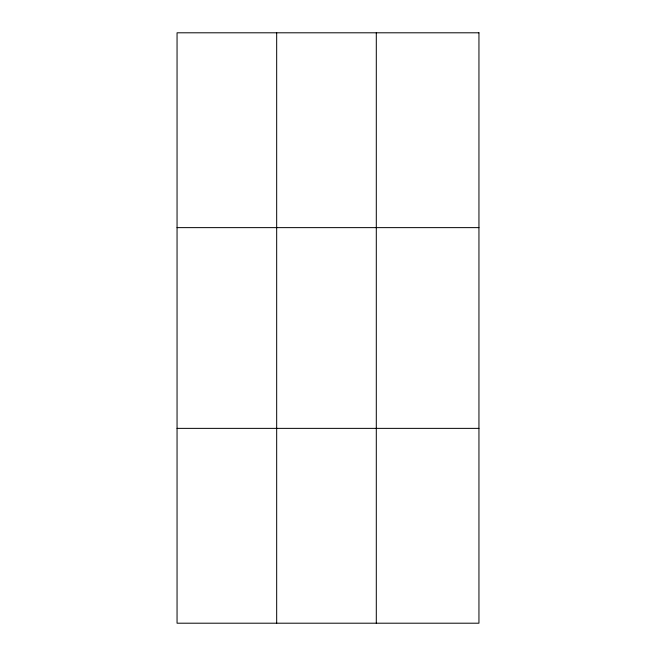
<?xml version="1.0" encoding="UTF-8"?>
<svg xmlns="http://www.w3.org/2000/svg" width="656" height="656" viewBox="0 0 656 656"><rect width="100%" height="100%" fill="white"/><g stroke="black" fill="none" stroke-linecap="round" stroke-linejoin="round"><path stroke-width="0.98" d="M276.676 623.2L276.676 32.8M376.298 623.2L376.298 32.8M177.054 227.632L478.946 227.632M177.054 428.368L478.946 428.368M478.946 32.8L478.946 623.2L177.054 623.2L177.054 32.8L478.946 32.8"/></g></svg>
